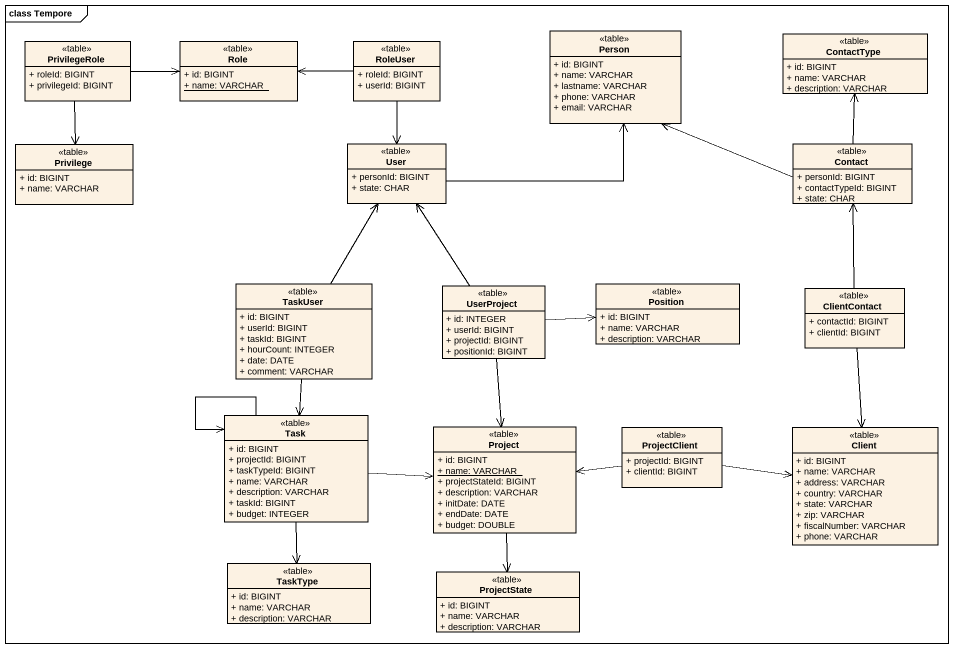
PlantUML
@startuml
mainframe class Tempore
hide circle
hide empty members
skinparam classAttributeIconSize 0
class PrivilegeRole <<table>> {
  + roleId: BIGINT
  + privilegeId: BIGINT
}
class Role <<table>> {
  + id: BIGINT
  {static} + name: VARCHAR
}
class RoleUser <<table>> {
  + roleId: BIGINT
  + userId: BIGINT
}
class "Person" as Person_ <<table>> {
  + id: BIGINT
  + name: VARCHAR
  + lastname: VARCHAR
  + phone: VARCHAR
  + email: VARCHAR
}
class ContactType <<table>> {
  + id: BIGINT
  + name: VARCHAR
  + description: VARCHAR
}
class Privilege <<table>> {
  + id: BIGINT
  + name: VARCHAR
}
class User <<table>> {
  + personId: BIGINT
  + state: CHAR
}
class Contact <<table>> {
  + personId: BIGINT
  + contactTypeId: BIGINT
  + state: CHAR
}
class TaskUser <<table>> {
  + id: BIGINT
  + userId: BIGINT
  + taskId: BIGINT
  + hourCount: INTEGER
  + date: DATE
  + comment: VARCHAR
}
class UserProject <<table>> {
  + id: INTEGER
  + userId: BIGINT
  + projectId: BIGINT
  + positionId: BIGINT
}
class Position <<table>> {
  + id: BIGINT
  + name: VARCHAR
  + description: VARCHAR
}
class ClientContact <<table>> {
  + contactId: BIGINT
  + clientId: BIGINT
}
class Task <<table>> {
  + id: BIGINT
  + projectId: BIGINT
  + taskTypeId: BIGINT
  + name: VARCHAR
  + description: VARCHAR
  + taskId: BIGINT
  + budget: INTEGER
}
class Project <<table>> {
  + id: BIGINT
  {static} + name: VARCHAR
  + projectStateId: BIGINT
  + description: VARCHAR
  + initDate: DATE
  + endDate: DATE
  + budget: DOUBLE
}
class ProjectClient <<table>> {
  + projectId: BIGINT
  + clientId: BIGINT
}
class Client <<table>> {
  + id: BIGINT
  + name: VARCHAR
  + address: VARCHAR
  + country: VARCHAR
  + state: VARCHAR
  + zip: VARCHAR
  + fiscalNumber: VARCHAR
  + phone: VARCHAR
}
class TaskType <<table>> {
  + id: BIGINT
  + name: VARCHAR
  + description: VARCHAR
}
class ProjectState <<table>> {
  + id: BIGINT
  + name: VARCHAR
  + description: VARCHAR
}
PrivilegeRole -right-> Role
PrivilegeRole --> Privilege
RoleUser -left-> Role
RoleUser --> User
User -right-> Person_
Contact -left-> Person_
Contact -up-> ContactType
TaskUser -up-> User
TaskUser --> Task
UserProject -up-> User
UserProject -right-> Position
UserProject --> Project
ClientContact -up-> Contact
ClientContact --> Client
Task --> Task
Task -right-> Project
Task --> TaskType
Project --> ProjectState
ProjectClient -left-> Project
ProjectClient -right-> Client
@enduml
